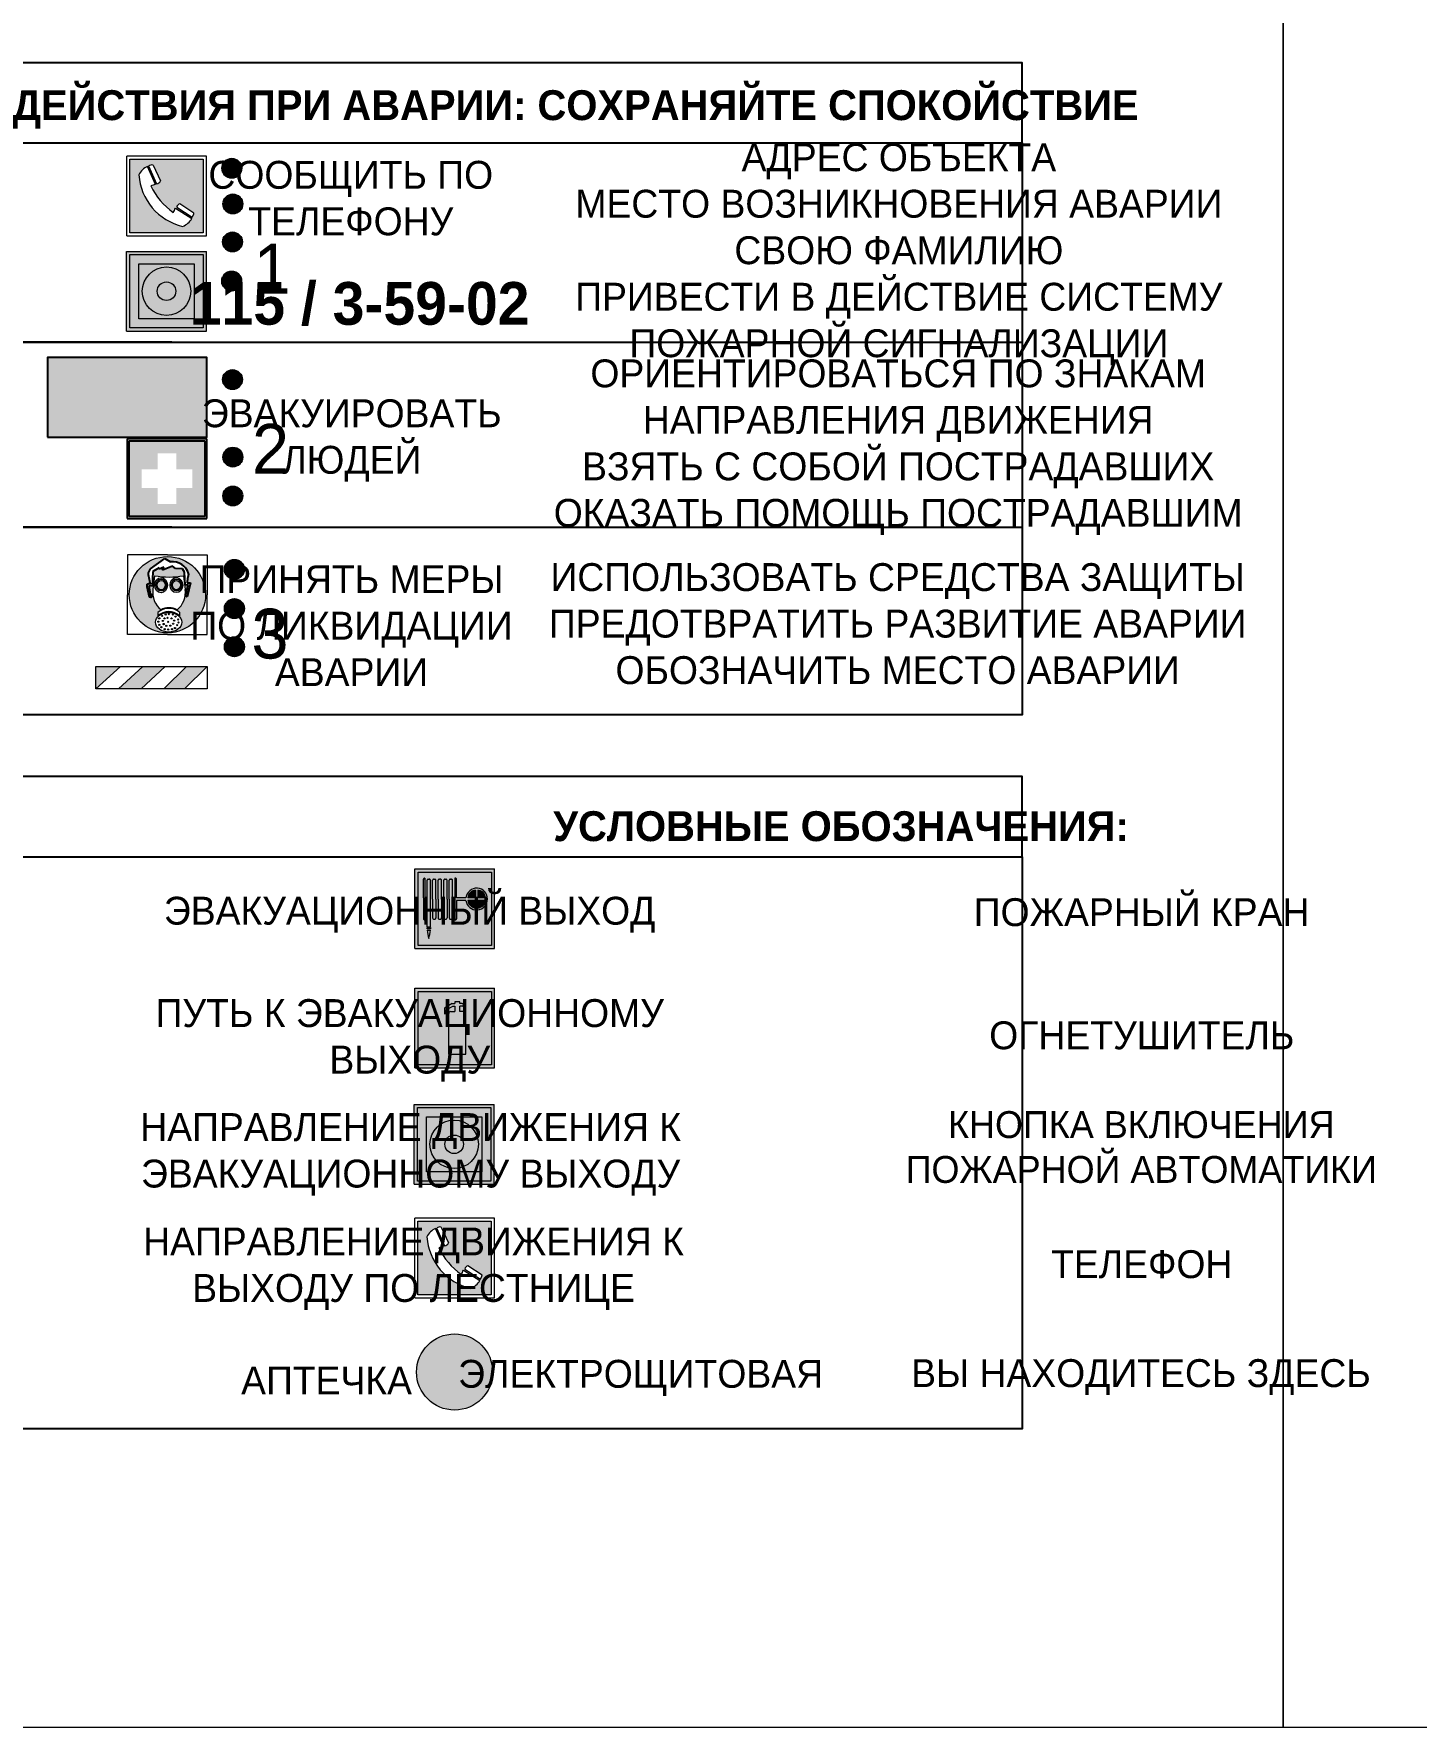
# Model space of a CAD drawing. Header units: millimetres. Extents: x 13114 to 67229, y 22859 to 38520.
# Drawn here: x 20821.3 to 20960, y 34763.2 to 34933.2 of the extents above; entities that cross this region are included whole.
import ezdxf

# ---------------------------------------------------------------- set-up
doc = ezdxf.new("R2010")
doc.units = ezdxf.units.MM
doc.styles.add('обычный', font='arial.ttf')

# ---------------------------------------------------------------- blocks, each defined once
blk = doc.blocks.new('A$C38D26F80')
h = blk.add_hatch(color=5)
h.dxf.hatch_style = 1
h.paths.add_polyline_path([(-8.77, -4.48, 1), (-0.19, -4.48, 1)])
h.paths.add_polyline_path([(-6.75, -3.58), (-6.75, -3.31), (-6.62, -3.22), (-6.5, -3.22), (-6.42, -3.3), (-6.39, -3.28), (-6.59, -2.23), (-6.59, -2.01), (-6.38, -1.58), (-4.76, -0.4), (-4.13, -0.79, -0.362848), (-2.1, -2.1, -0.201049), (-2.17, -2.48, 0.085434), (-2.26, -3.13), (-1.9, -3.16), (-2.25, -4.7), (-2.4, -4.59), (-2.43, -4.34), (-2.36, -4.34), (-2.14, -3.34), (-2.47, -3.42), (-2.58, -1.95), (-2.77, -1.58), (-3.58, -1.52), (-3.92, -1.26), (-5.05, -1.73), (-4.87, -1.39), (-5.41, -1.6), (-5.41, -1.46), (-6.13, -1.87), (-6.18, -3.5), (-6.56, -3.47), (-6.37, -4.59), (-6.16, -4.43), (-6.16, -4.66), (-6.36, -4.79), (-6.37, -4.8), (-6.51, -4.76)], flags=16)
h.paths.add_polyline_path([(-6.51, -4.76), (-6.36, -4.79), (-6.37, -4.8)], flags=0)
h.paths.add_polyline_path([(-5.92, -2.34, 0.089508), (-2.67, -2.35), (-2.48, -3.88, -0.268602), (-3.4, -6.18, 0.262449), (-5.2, -6.18, -0.268602), (-6.11, -3.88)], flags=16)
edge = h.paths.add_edge_path(flags=16)
edge.add_ellipse((-5.19, -3.41), major_axis=(0, 0.842), ratio=0.848992, start_angle=0, end_angle=360)
edge = h.paths.add_edge_path(flags=0)
edge.add_ellipse((-5.19, -3.39), major_axis=(0, 0.665), ratio=0.853798, start_angle=0, end_angle=360)
edge = h.paths.add_edge_path(flags=0)
edge.add_ellipse((-5.19, -3.4), major_axis=(0, 0.528), ratio=0.864094, start_angle=0, end_angle=360)
edge = h.paths.add_edge_path(flags=16)
edge.add_ellipse((-3.47, -3.4), major_axis=(0, 0.842), ratio=0.848992, start_angle=0, end_angle=360)
h.paths.add_polyline_path([(-3.13, -6.45), (-3.13, -6.84, 0.383174), (-5.57, -6.85), (-5.57, -6.49, -0.369952)], flags=16)
edge = h.paths.add_edge_path(flags=0)
edge.add_ellipse((-3.47, -3.39), major_axis=(0, 0.665), ratio=0.853798, start_angle=0, end_angle=360)
edge = h.paths.add_edge_path(flags=0)
edge.add_ellipse((-3.47, -3.4), major_axis=(0, 0.528), ratio=0.864094, start_angle=0, end_angle=360)
edge = h.paths.add_edge_path(flags=16)
edge.add_ellipse((-4.34, -7.57), major_axis=(-1.48, 0), ratio=0.744955, start_angle=0, end_angle=360)
h.paths.add_polyline_path([(-5.01, -6.85, -1), (-5.15, -6.85, -1)], flags=0)
h.paths.add_polyline_path([(-5.33, -7.14, -1), (-5.47, -7.14, -1)], flags=0)
h.paths.add_polyline_path([(-4.61, -6.71, -1), (-4.74, -6.71, -1)], flags=16)
h.paths.add_polyline_path([(-5.43, -7.51, -1), (-5.57, -7.51, -1)], flags=0)
h.paths.add_polyline_path([(-4.26, -6.67, -1), (-4.4, -6.67, -1)], flags=16)
h.paths.add_polyline_path([(-4.74, -7.14, -1), (-4.88, -7.14, -1)], flags=0)
h.paths.add_polyline_path([(-4.93, -7.43, -1), (-5.07, -7.43, -1)], flags=0)
h.paths.add_polyline_path([(-4.41, -7.07, -1), (-4.54, -7.07, -1)], flags=0)
h.paths.add_polyline_path([(-5.33, -7.87, -1), (-5.46, -7.87, -1)], flags=0)
h.paths.add_polyline_path([(-3.8, -6.71, -1), (-3.94, -6.71, -1)], flags=16)
h.paths.add_polyline_path([(-4.85, -7.78, -1), (-4.98, -7.78, -1)], flags=0)
h.paths.add_polyline_path([(-3.96, -7.14, -1), (-4.1, -7.14, -1)], flags=0)
h.paths.add_polyline_path([(-4.33, -7.53, -1), (-4.47, -7.53, -1)], flags=0)
h.paths.add_polyline_path([(-5.09, -8.12, -1), (-5.23, -8.12, -1)], flags=0)
h.paths.add_polyline_path([(-3.5, -6.94, -1), (-3.64, -6.94, -1)], flags=0)
h.paths.add_polyline_path([(-4.54, -7.97, -1), (-4.68, -7.97, -1)], flags=0)
h.paths.add_polyline_path([(-3.66, -7.39, -1), (-3.8, -7.39, -1)], flags=0)
h.paths.add_polyline_path([(-4.73, -8.35, -1), (-4.86, -8.35, -1)], flags=0)
h.paths.add_polyline_path([(-4.09, -7.96, -1), (-4.23, -7.96, -1)], flags=0)
h.paths.add_polyline_path([(-3.77, -7.74, -1), (-3.91, -7.74, -1)], flags=0)
h.paths.add_polyline_path([(-3.22, -7.27, -1), (-3.35, -7.27, -1)], flags=0)
h.paths.add_polyline_path([(-4.34, -8.4, -1), (-4.47, -8.4, -1)], flags=0)
h.paths.add_polyline_path([(-3.16, -7.61, -1), (-3.3, -7.61, -1)], flags=0)
h.paths.add_polyline_path([(-3.9, -8.35, -1), (-4.04, -8.35, -1)], flags=0)
h.paths.add_polyline_path([(-3.32, -7.91, -1), (-3.46, -7.91, -1)], flags=0)
h.paths.add_polyline_path([(-3.55, -8.23, -1), (-3.69, -8.23, -1)], flags=0)
at = {"color": 5, "lineweight": 5}
for p, q in [((-4.48, 0), (-8.96, 0)), ((-8.96, 0), (-8.96, -4.48)), ((-4.48, 0), (0, 0)), ((0, 0), (0, -4.48)), ((-6.59, -2.01), (-6.38, -1.58)), ((-6.38, -1.58), (-4.76, -0.4)), ((-6.13, -1.87), (-6.18, -3.5)), ((-5.41, -1.46), (-6.13, -1.87)), ((-4.87, -1.39), (-5.41, -1.6)), ((-5.41, -1.6), (-5.41, -1.46)), ((-3.92, -1.26), (-5.05, -1.73)), ((-5.05, -1.73), (-4.87, -1.39)), ((-4.76, -0.4), (-4.13, -0.79)), ((-3.58, -1.52), (-3.92, -1.26)), ((-2.77, -1.58), (-3.58, -1.52)), ((-2.58, -1.95), (-2.77, -1.58)), ((-6.75, -3.31), (-6.62, -3.22)), ((-6.75, -3.58), (-6.75, -3.31)), ((-6.51, -4.76), (-6.75, -3.58)), ((-6.62, -3.22), (-6.5, -3.22)), ((-6.59, -2.23), (-6.59, -2.01)), ((-6.39, -3.28), (-6.59, -2.23)), ((-6.18, -3.5), (-6.56, -3.47)), ((-6.56, -3.47), (-6.37, -4.59)), ((-6.5, -3.22), (-6.42, -3.3)), ((-6.42, -3.3), (-6.39, -3.28)), ((-5.92, -2.34), (-6.11, -3.88)), ((-2.67, -2.34), (-2.48, -3.88)), ((-2.47, -3.42), (-2.58, -1.95)), ((-2.14, -3.34), (-2.47, -3.42)), ((-2.36, -4.34), (-2.14, -3.34)), ((-1.9, -3.16), (-2.26, -3.13)), ((-2.25, -4.7), (-1.9, -3.16)), ((-8.96, -8.96), (-8.96, -4.48)), ((-6.37, -4.8), (-6.51, -4.76)), ((-6.37, -4.59), (-6.16, -4.43)), ((-6.16, -4.66), (-6.37, -4.8)), ((-6.16, -4.43), (-6.16, -4.66)), ((-2.43, -4.34), (-2.4, -4.59)), ((-2.43, -4.34), (-2.36, -4.34)), ((-2.4, -4.59), (-2.25, -4.7)), ((0, -8.96), (0, -4.48)), ((-5.57, -6.49), (-5.57, -6.85)), ((-3.13, -6.45), (-3.13, -6.84)), ((-4.48, -8.96), (-8.96, -8.96)), ((-4.48, -8.96), (0, -8.96))]:
    blk.add_line(p, q, dxfattribs=at)
at = {"color": 5}
for p, q in [((-6.59, -2.01), (-6.38, -1.58)), ((-6.38, -1.58), (-4.76, -0.4)), ((-6.13, -1.87), (-6.18, -3.5)), ((-5.41, -1.46), (-6.13, -1.87)), ((-4.87, -1.39), (-5.41, -1.6)), ((-5.41, -1.6), (-5.41, -1.46)), ((-3.92, -1.26), (-5.05, -1.73)), ((-5.05, -1.73), (-4.87, -1.39)), ((-4.76, -0.4), (-4.13, -0.79)), ((-3.58, -1.52), (-3.92, -1.26)), ((-2.77, -1.58), (-3.58, -1.52)), ((-2.58, -1.95), (-2.77, -1.58)), ((-6.75, -3.31), (-6.62, -3.22)), ((-6.75, -3.58), (-6.75, -3.31)), ((-6.51, -4.76), (-6.75, -3.58)), ((-6.62, -3.22), (-6.5, -3.22)), ((-6.59, -2.23), (-6.59, -2.01)), ((-6.39, -3.28), (-6.59, -2.23)), ((-6.18, -3.5), (-6.56, -3.47)), ((-6.56, -3.47), (-6.37, -4.59)), ((-6.5, -3.22), (-6.42, -3.3)), ((-6.42, -3.3), (-6.39, -3.28)), ((-2.47, -3.42), (-2.58, -1.95)), ((-2.14, -3.34), (-2.47, -3.42)), ((-2.36, -4.34), (-2.14, -3.34)), ((-2.26, -3.13), (-1.9, -3.16)), ((-1.9, -3.16), (-2.25, -4.7)), ((-6.37, -4.8), (-6.51, -4.76)), ((-6.36, -4.79), (-6.51, -4.76)), ((-6.37, -4.59), (-6.16, -4.43)), ((-6.16, -4.66), (-6.37, -4.8)), ((-6.16, -4.66), (-6.36, -4.79)), ((-6.16, -4.43), (-6.16, -4.66)), ((-2.4, -4.59), (-2.43, -4.34)), ((-2.43, -4.34), (-2.36, -4.34)), ((-2.25, -4.7), (-2.4, -4.59))]:
    blk.add_line(p, q, dxfattribs=at)
at = {"color": 5, "lineweight": 5}
for centre, radius in [((-4.48, -4.48), 4.29), ((-5.5, -7.51), 0.0678), ((-5.4, -7.14), 0.0678), ((-5.08, -6.85), 0.0678), ((-5, -7.43), 0.0678), ((-4.81, -7.14), 0.0678), ((-4.67, -6.71), 0.0678), ((-4.47, -7.07), 0.0678), ((-4.4, -7.53), 0.0678), ((-4.33, -6.67), 0.0678), ((-4.03, -7.14), 0.0678), ((-3.87, -6.71), 0.0678), ((-3.73, -7.39), 0.0678), ((-3.57, -6.94), 0.0678), ((-3.28, -7.27), 0.0678), ((-3.23, -7.61), 0.0678), ((-5.4, -7.87), 0.0678), ((-5.16, -8.12), 0.0678), ((-4.91, -7.78), 0.0678), ((-4.79, -8.35), 0.0678), ((-4.61, -7.97), 0.0678), ((-4.4, -8.4), 0.0678), ((-4.16, -7.96), 0.0678), ((-3.97, -8.35), 0.0678), ((-3.84, -7.74), 0.0678), ((-3.62, -8.23), 0.0678), ((-3.39, -7.91), 0.0678)]:
    blk.add_circle(centre, radius, dxfattribs=at)
at = {"color": 5}
for centre, radius, start, end in [((-3.89, -2.66), 1.88, 17.387, 97.1599), ((-0.35, -3.07), 1.91, 162.2553, 181.7878), ((-2.6, -2.2), 0.511, 326.3906, 11.8614)]:
    blk.add_arc(centre, radius, start, end, dxfattribs=at)
at = {"color": 5, "lineweight": 5}
for centre, radius, start, end in [((-4.28, 6.66), 9.15, 259.6987, 280.1569), ((-0.47, -3.05), 1.79, 161.5846, 182.4584), ((-2.6, -2.2), 0.513, 326.4781, 11.7739), ((-3.66, -4.24), 2.47, 171.573, 231.7124), ((-4.93, -4.24), 2.47, 308.2876, 8.427), ((-4.33, -7.88), 1.87, 50.358, 131.5662), ((-4.34, -8.2), 1.82, 48.4943, 132.3565), ((-4.3, -7.78), 1.83, 60.5889, 119.4111)]:
    blk.add_arc(centre, radius, start, end, dxfattribs=at)
for centre, major_axis, ratio in [((-5.19, -3.41), (0, 0.842), 0.848992), ((-5.19, -3.39), (0, 0.665), 0.853798), ((-5.19, -3.4), (0, 0.528), 0.864094), ((-3.47, -3.4), (0, 0.842), 0.848992), ((-3.47, -3.39), (0, 0.665), 0.853798), ((-3.47, -3.4), (0, 0.528), 0.864094), ((-4.34, -7.57), (-1.48, 0), 0.744955)]:
    blk.add_ellipse(centre, major_axis=major_axis, ratio=ratio, dxfattribs=at)
blk = doc.blocks.new('A$C47DD6509')
at = {"lineweight": 5}
for points in [[(-8.69, 0), (-11.19, 0), (-11.19, -2.22)], [(-4.22, 0), (-6.45, 0), (-8.91, -2.22), (-6.61, -2.22)], [(0, 0), (-2.09, 0), (-4.36, -2.22), (-2.29, -2.22)]]:
    blk.add_hatch(color=242, dxfattribs=at).paths.add_polyline_path(points)
at = {"color": 242, "lineweight": 5}
for p, q in [((-11.19, -2.22), (-8.69, 0)), ((-11.19, -2.22), (-11.19, 0)), ((-11.19, 0), (-8.69, 0)), ((-11.19, 0), (0, 0)), ((-8.91, -2.22), (-6.45, 0)), ((-6.61, -2.22), (-4.22, 0)), ((-4.36, -2.22), (-2.09, 0)), ((-2.29, -2.22), (0, 0)), ((0, 0), (0, -2.22)), ((0, -2.22), (-11.19, -2.22))]:
    blk.add_line(p, q, dxfattribs=at)
blk = doc.blocks.new('A$C32E8229D')
at = {"true_color": 0xffffff}
blk.add_hatch(color=7, dxfattribs=at).paths.add_polyline_path([(0, 0), (0, -8), (16, -8), (16, 0)])
h = blk.add_hatch(color=126)
h.paths.add_polyline_path([(0.2, -0.2), (15.8, -0.2), (15.8, -7.8), (0.2, -7.8)])
h.paths.add_polyline_path([(13.49, -2.05), (12.08, -2.05), (11.37, -2.63, 0.162397), (11.29, -2.84), (11.29, -3.63), (10.35, -3.63), (10.35, -4.05), (11.68, -4.05), (11.68, -3.48), (12.26, -4.28), (11.29, -5.1), (11.29, -6.78), (11.85, -6.78), (11.85, -5.44), (12.8, -4.64), (12.8, -5.94), (14.46, -5.94), (14.46, -5.39), (13.45, -5.39), (13.45, -3.97), (12.46, -2.59), (13.15, -2.59), (13.69, -3.34), (14.18, -3)], flags=16)
h.paths.add_polyline_path([(10.74, -1.82, 1), (11.8, -1.82, 1)], flags=16)
h.paths.add_polyline_path([(9.39, -3.59), (5.99, -3.59), (6.56, -3.03), (5.91, -3.03), (5.1, -3.83), (5.91, -4.64), (6.56, -4.64), (5.99, -4.09), (9.39, -4.09)], flags=16)
h.paths.add_polyline_path([(4.29, -1.08), (1.72, -1.08), (1.72, -6.6), (4.29, -6.6)], flags=16)
at = {"color": 126}
blk.add_lwpolyline([(16, -8), (0, -8), (0, 0), (16, 0)], close=True, dxfattribs=at)
blk = doc.blocks.new('A$C18900ED3')
h = blk.add_hatch(color=126)
h.paths.add_polyline_path([(-0.18, -0.18), (-7.02, -0.18), (-7.02, -7.02), (-0.18, -7.02)])
h.paths.add_polyline_path([(-5.89, -4.46), (-5.89, -2.77), (-4.46, -2.77), (-4.46, -1.31), (-2.77, -1.31), (-2.77, -2.77), (-1.33, -2.77), (-1.33, -4.46), (-2.77, -4.46), (-2.77, -5.89), (-4.46, -5.89), (-4.46, -4.46)], flags=16)
at = {"color": 126}
for p, q in [((-7.2, 0), (-7.2, -7.2)), ((0, 0), (-7.2, 0)), ((0, -7.2), (0, 0)), ((-7.02, -7.02), (-7.02, -0.18)), ((-7.02, -0.18), (-0.18, -0.18)), ((-0.18, -0.18), (-0.18, -7.02)), ((-7.2, -7.2), (0, -7.2)), ((-0.18, -7.02), (-7.02, -7.02))]:
    blk.add_line(p, q, dxfattribs=at)
blk = doc.blocks.new('A$C456E1F9C')
at = {"lineweight": 5}
h = blk.add_hatch(color=242, dxfattribs=at)
h.paths.add_polyline_path([(0.51, -1.47), (0.51, -13.26), (12.29, -13.26), (12.29, -1.47)])
h.paths.add_polyline_path([(5.42, -4.95, -0.254479), (4.78, -5.4), (3.52, -2.53, -0.209735), (4.23, -2.4)], flags=16)
h.paths.add_polyline_path([(8.53, -8.6), (10.87, -10.17), (10.54, -10.76), (8.03, -9.13, -0.192251)], flags=16)
h.paths.add_polyline_path([(4.61, -5.49, 0.005518), (3.87, -5.72, 0.128647), (7.49, -10.01, 0.00809), (7.83, -9.33), (10.47, -10.97, -0.16736), (8.99, -12.25, -0.327862), (1.95, -3.95, -0.166952), (3.36, -2.62)], flags=16)
at = {"color": 242, "lineweight": 5}
for p, q in [((0, -13.77), (0, -0.97)), ((12.8, -0.97), (0, -0.97)), ((4.61, -5.49), (3.36, -2.62)), ((3.52, -2.53), (4.78, -5.4)), ((4.23, -2.4), (5.42, -4.95)), ((12.8, -13.77), (12.8, -0.97)), ((7.83, -9.33), (10.47, -10.97)), ((8.03, -9.13), (10.54, -10.76)), ((10.81, -10.12), (8.53, -8.6)), ((10.54, -10.76), (10.8, -10.3)), ((10.8, -10.3), (10.81, -10.12)), ((0, -13.77), (12.8, -13.77))]:
    blk.add_line(p, q, dxfattribs=at)
blk.add_lwpolyline([(0.51, -1.47), (12.29, -1.47), (12.29, -13.26), (0.51, -13.26)], close=True, dxfattribs=at)
for centre, radius, start, end in [((4.59, -5.34), 2.99, 114.2845, 152.1974), ((4.02, -3.27), 0.891, 76.3284, 123.7092), ((11.12, -3.31), 9.19, 183.9915, 256.6009), ((4.68, -4.59), 0.824, 276.9621, 334.0723), ((14.98, -39.1), 35.17, 107.1487, 108.4135), ((13.86, -0.94), 11.08, 205.5536, 234.8762), ((-13.31, 0.8), 23.44, 332.5487, 334.4027), ((8.94, -9.5), 0.989, 114.4092, 157.9388), ((7.87, -9.46), 3, 291.9291, 329.9329)]:
    blk.add_arc(centre, radius, start, end, dxfattribs=at)
blk = doc.blocks.new('A$C54414219')
at = {"true_color": 0xffffff}
h = blk.add_hatch(color=7, dxfattribs=at)
h.paths.add_polyline_path([(2.39, -9.45), (2.39, -18.3), (11.23, -18.3), (11.23, -9.45)], flags=0)
h.paths.add_polyline_path([(10.71, -13.87, -1), (2.92, -13.87, -1)], flags=0)
h.paths.add_polyline_path([(8.3, -13.87, -1), (5.33, -13.87, -1)], flags=0)
h.paths.add_polyline_path([(0.41, -7.47), (0.41, -20.27), (13.21, -20.27), (13.21, -7.47)])
h.paths.add_polyline_path([(0.92, -19.77), (12.71, -19.77), (12.71, -7.98), (0.92, -7.98)], flags=16)
h.paths.add_polyline_path([(11.23, -9.45), (11.23, -18.3), (2.39, -18.3), (2.39, -9.45)], flags=0)
at = {"lineweight": 5}
h = blk.add_hatch(color=242, dxfattribs=at)
h.paths.add_polyline_path([(12.71, -7.98), (0.92, -7.98), (0.92, -19.77), (12.71, -19.77)])
h.paths.add_polyline_path([(11.23, -18.3), (2.39, -18.3), (2.39, -9.45), (11.23, -9.45)], flags=16)
h.paths.add_polyline_path([(10.71, -13.87, -1), (2.92, -13.87, -1)], flags=0)
h.paths.add_polyline_path([(8.3, -13.87, -1), (5.33, -13.87, -1)], flags=0)
at = {"true_color": 0xffffff}
h = blk.add_hatch(color=7, dxfattribs=at)
h.paths.add_polyline_path([(2.39, -9.45), (2.39, -18.3), (11.23, -18.3), (11.23, -9.45)])
h.paths.add_polyline_path([(10.71, -13.87, -1), (2.92, -13.87, -1)], flags=16)
h.paths.add_polyline_path([(8.3, -13.87, -1), (5.33, -13.87, -1)], flags=0)
at = {"lineweight": 5}
h = blk.add_hatch(color=242, dxfattribs=at)
h.paths.add_polyline_path([(2.92, -13.87, 1), (10.71, -13.87, 1)])
h.paths.add_polyline_path([(8.3, -13.87, -1), (5.33, -13.87, -1)], flags=16)
at = {"color": 242, "lineweight": 5}
for p, q in [((0.41, -20.27), (0.41, -7.47)), ((0.41, -7.47), (13.21, -7.47)), ((0.41, -7.47), (13.21, -7.47)), ((13.21, -20.27), (13.21, -7.47)), ((0.41, -20.27), (13.21, -20.27))]:
    blk.add_line(p, q, dxfattribs=at)
for points in [[(0.92, -7.98), (12.71, -7.98), (12.71, -19.77), (0.92, -19.77)], [(2.39, -9.45), (11.23, -9.45), (11.23, -18.3), (2.39, -18.3)]]:
    blk.add_lwpolyline(points, close=True, dxfattribs=at)
for radius in [3.89, 1.49]:
    blk.add_circle((6.81, -13.87), radius, dxfattribs=at)
blk = doc.blocks.new('A$C37112FD5')
at = {"true_color": 0xf5f5ff}
h = blk.add_hatch(color=7, dxfattribs=at)
h.dxf.hatch_style = 1
h.paths.add_polyline_path([(12.8, -7.4), (0, -7.4), (0, -20.2), (12.8, -20.2)])
h.paths.add_polyline_path([(12.29, -7.91), (12.29, -19.69), (0.51, -19.69), (0.51, -7.91)], flags=16)
h.paths.add_polyline_path([(4.98, -9.04, -0.42597), (5.17, -9.22), (5.17, -12.25), (5.17, -15.29, -0.432244), (4.98, -15.47), (4.83, -15.47, -0.42597), (4.64, -15.29), (4.64, -12.25), (4.64, -9.22, -0.432244), (4.83, -9.04)], flags=0)
h.paths.add_polyline_path([(4.28, -9.22), (4.28, -12.25), (4.28, -15.29, -0.432244), (4.09, -15.47), (3.94, -15.47, -0.42597), (3.75, -15.29), (3.75, -12.25), (3.75, -9.22, -0.432244), (3.94, -9.04), (4.09, -9.04, -0.42597)], flags=0)
h.paths.add_polyline_path([(5.72, -9.04), (5.87, -9.04, -0.42597), (6.06, -9.22), (6.06, -12.25), (6.06, -15.29, -0.432244), (5.87, -15.47), (5.72, -15.47, -0.42597), (5.53, -15.29), (5.53, -12.25), (5.53, -9.22, -0.432244)], flags=0)
h.paths.add_polyline_path([(6.42, -8.9), (6.5, -8.9, -0.42597), (6.69, -9.08), (6.69, -12.03), (8.21, -12.03, -15.824349), (8.21, -12.47), (6.69, -12.47), (6.69, -15.42, -0.432244), (6.5, -15.6), (6.42, -15.6)], flags=0)
h.paths.add_polyline_path([(3.39, -9.22), (3.39, -12.25), (3.39, -15.29, -0.432244), (3.2, -15.47), (3.05, -15.47, -0.42597), (2.85, -15.29), (2.85, -12.25), (2.85, -9.22, -0.432244), (3.05, -9.04), (3.2, -9.04, -0.42597)], flags=0)
h.paths.add_polyline_path([(2.5, -9.22), (2.5, -16.71), (1.96, -16.71), (1.96, -9.22, -0.432244), (2.15, -9.04), (2.31, -9.04, -0.42597)], flags=0)
h.paths.add_polyline_path([(1.61, -8.9), (1.61, -15.6), (1.57, -15.6, -0.42597), (1.37, -15.42), (1.37, -12.03), (1.37, -9.09, -0.432244), (1.57, -8.9)], flags=0)
h.paths.add_polyline_path([(9.76, -10.81), (9.76, -12.03), (8.49, -12.03, -0.336371)], flags=0)
h.paths.add_polyline_path([(8.49, -12.47), (9.76, -12.47), (9.76, -13.7, -0.336371)], flags=0)
h.paths.add_polyline_path([(10.11, -10.81, -0.336371), (11.38, -12.03), (10.11, -12.03)], flags=0)
h.paths.add_polyline_path([(10.11, -12.47), (11.38, -12.47, -0.336371), (10.11, -13.7)], flags=0)
h.paths.add_polyline_path([(2.5, -16.84), (2.5, -17.05), (1.97, -17.05), (1.97, -16.84)], flags=0)
h.paths.add_polyline_path([(2.5, -17.24, -0.033778), (2.24, -18.6, -0.033778), (1.97, -17.24)], flags=0)
h = blk.add_hatch(color=242)
h.dxf.hatch_style = 1
h.paths.add_polyline_path([(12.29, -7.91), (0.51, -7.91), (0.51, -19.69), (12.29, -19.69)])
h.paths.add_polyline_path([(6.42, -15.6), (6.42, -8.9), (6.5, -8.9, -0.42597), (6.69, -9.08), (6.69, -12.03), (8.21, -12.03, -15.824349), (8.21, -12.47), (6.69, -12.47), (6.69, -15.42, -0.432244), (6.5, -15.6)], flags=16)
h.paths.add_polyline_path([(5.87, -15.47), (5.72, -15.47, -0.42597), (5.53, -15.29), (5.53, -12.25), (5.53, -9.22, -0.432244), (5.72, -9.04), (5.87, -9.04, -0.42597), (6.06, -9.22), (6.06, -12.25), (6.06, -15.29, -0.432244)], flags=16)
h.paths.add_polyline_path([(4.98, -15.47), (4.83, -15.47, -0.42597), (4.64, -15.29), (4.64, -12.25), (4.64, -9.22, -0.432244), (4.83, -9.04), (4.98, -9.04, -0.42597), (5.17, -9.22), (5.17, -12.25), (5.17, -15.29, -0.432244)], flags=16)
h.paths.add_polyline_path([(4.09, -15.47), (3.94, -15.47, -0.42597), (3.75, -15.29), (3.75, -12.25), (3.75, -9.22, -0.432244), (3.94, -9.04), (4.09, -9.04, -0.42597), (4.28, -9.22), (4.28, -12.25), (4.28, -15.29, -0.432244)], flags=16)
h.paths.add_polyline_path([(3.2, -15.47), (3.05, -15.47, -0.42597), (2.85, -15.29), (2.85, -12.25), (2.85, -9.22, -0.432244), (3.05, -9.04), (3.2, -9.04, -0.42597), (3.39, -9.22), (3.39, -12.25), (3.39, -15.29, -0.432244)], flags=16)
h.paths.add_polyline_path([(2.5, -17.05), (1.97, -17.05), (1.97, -16.84), (2.5, -16.84)], flags=16)
h.paths.add_polyline_path([(2.5, -17.24, -0.033778), (2.24, -18.6, -0.033778), (1.97, -17.24)], flags=16)
h.paths.add_polyline_path([(2.5, -16.71), (1.96, -16.71), (1.96, -9.22, -0.432244), (2.15, -9.04), (2.31, -9.04, -0.42597), (2.5, -9.22)], flags=16)
h.paths.add_polyline_path([(1.61, -15.6), (1.57, -15.6, -0.42597), (1.37, -15.42), (1.37, -12.03), (1.37, -9.09, -0.432244), (1.57, -8.9), (1.61, -8.9)], flags=16)
h.paths.add_polyline_path([(8.49, -12.47), (9.76, -12.47), (9.76, -13.7, -0.336371)], flags=0)
h.paths.add_polyline_path([(10.11, -13.7), (10.11, -12.47), (11.38, -12.47, -0.336371)], flags=0)
h.paths.add_polyline_path([(8.49, -12.03, -0.336371), (9.76, -10.81), (9.76, -12.03)], flags=0)
h.paths.add_polyline_path([(10.11, -12.03), (10.11, -10.81, -0.336371), (11.38, -12.03)], flags=0)
h = blk.add_hatch(color=7, dxfattribs=at)
h.dxf.hatch_style = 1
h.paths.add_polyline_path([(1.61, -8.9), (1.57, -8.9, 0.432244), (1.37, -9.09), (1.37, -12.03), (1.37, -15.42, 0.42597), (1.57, -15.6), (1.61, -15.6)])
h.paths.add_polyline_path([(2.5, -9.22, 0.42597), (2.31, -9.04), (2.15, -9.04, 0.432244), (1.96, -9.22), (1.96, -16.71), (2.5, -16.71)])
h.paths.add_polyline_path([(2.5, -16.84), (1.97, -16.84), (1.97, -17.05), (2.5, -17.05)])
h.paths.add_polyline_path([(2.5, -17.24), (1.97, -17.24, 0.033778), (2.24, -18.6, 0.033778)])
h.paths.add_polyline_path([(3.39, -12.25), (3.39, -9.22, 0.42597), (3.2, -9.04), (3.05, -9.04, 0.432244), (2.85, -9.22), (2.85, -12.25), (2.85, -15.29, 0.42597), (3.05, -15.47), (3.2, -15.47, 0.432244), (3.39, -15.29)])
h.paths.add_polyline_path([(4.28, -12.25), (4.28, -9.22, 0.42597), (4.09, -9.04), (3.94, -9.04, 0.432244), (3.75, -9.22), (3.75, -12.25), (3.75, -15.29, 0.42597), (3.94, -15.47), (4.09, -15.47, 0.432244), (4.28, -15.29)])
h.paths.add_polyline_path([(5.17, -12.25), (5.17, -9.22, 0.42597), (4.98, -9.04), (4.83, -9.04, 0.432244), (4.64, -9.22), (4.64, -12.25), (4.64, -15.29, 0.42597), (4.83, -15.47), (4.98, -15.47, 0.432244), (5.17, -15.29)])
h.paths.add_polyline_path([(6.06, -12.25), (6.06, -9.22, 0.42597), (5.87, -9.04), (5.72, -9.04, 0.432244), (5.53, -9.22), (5.53, -12.25), (5.53, -15.29, 0.42597), (5.72, -15.47), (5.87, -15.47, 0.432244), (6.06, -15.29)])
h.paths.add_polyline_path([(6.69, -12.47), (8.21, -12.47, 15.824349), (8.21, -12.03), (6.69, -12.03), (6.69, -9.08, 0.42597), (6.5, -8.9), (6.42, -8.9), (6.42, -15.6), (6.5, -15.6, 0.432244), (6.69, -15.42)])
h.paths.add_polyline_path([(8.49, -12.47), (9.76, -12.47), (9.76, -13.7, -0.336371)], flags=16)
h.paths.add_polyline_path([(8.49, -12.03, -0.336371), (9.76, -10.81), (9.76, -12.03)], flags=16)
h.paths.add_polyline_path([(10.11, -12.47), (11.38, -12.47, -0.336371), (10.11, -13.7)], flags=16)
h.paths.add_polyline_path([(10.11, -12.03), (10.11, -10.81, -0.336371), (11.38, -12.03)], flags=16)
h = blk.add_hatch(color=242)
h.dxf.hatch_style = 1
h.paths.add_polyline_path([(9.76, -10.81, 0.336371), (8.49, -12.03), (9.76, -12.03)])
h.paths.add_polyline_path([(10.11, -10.81), (10.11, -12.03), (11.38, -12.03, 0.336371)])
h.paths.add_polyline_path([(11.38, -12.47), (10.11, -12.47), (10.11, -13.7, 0.336371)])
h.paths.add_polyline_path([(9.76, -12.47), (8.49, -12.47, 0.336371), (9.76, -13.7)])
at = {"color": 242, "lineweight": 5}
for p, q in [((0, -20.2), (0, -7.4)), ((0, -7.4), (12.8, -7.4)), ((12.8, -20.2), (12.8, -7.4)), ((1.37, -12.03), (1.37, -9.08)), ((1.57, -8.9), (1.61, -8.9)), ((1.61, -8.9), (1.61, -15.6)), ((1.96, -16.71), (1.96, -9.22)), ((2.15, -9.04), (2.31, -9.04)), ((2.5, -16.71), (2.5, -9.22)), ((2.85, -12.25), (2.85, -9.22)), ((3.05, -9.04), (3.2, -9.04)), ((3.39, -12.25), (3.39, -9.22)), ((3.75, -12.25), (3.75, -9.22)), ((3.94, -9.04), (4.09, -9.04)), ((4.28, -12.25), (4.28, -9.22)), ((4.64, -12.25), (4.64, -9.22)), ((4.83, -9.04), (4.98, -9.04)), ((5.17, -12.25), (5.17, -9.22)), ((5.53, -12.25), (5.53, -9.22)), ((5.72, -9.04), (5.87, -9.04)), ((6.06, -12.25), (6.06, -9.22)), ((6.42, -8.9), (6.42, -15.6)), ((6.5, -8.9), (6.42, -8.9)), ((6.69, -12.03), (6.69, -9.08)), ((9.76, -10.81), (9.76, -12.03)), ((10.11, -10.81), (10.11, -12.03)), ((1.37, -12.03), (1.37, -15.42)), ((2.85, -12.25), (2.85, -15.29)), ((3.39, -12.25), (3.39, -15.29)), ((3.75, -12.25), (3.75, -15.29)), ((4.28, -12.25), (4.28, -15.29)), ((4.64, -12.25), (4.64, -15.29)), ((5.17, -12.25), (5.17, -15.29)), ((5.53, -12.25), (5.53, -15.29)), ((6.06, -12.25), (6.06, -15.29)), ((8.21, -12.03), (6.69, -12.03)), ((8.21, -12.47), (6.69, -12.47)), ((6.69, -12.47), (6.69, -15.42)), ((9.76, -12.03), (8.49, -12.03)), ((9.76, -12.47), (8.49, -12.47)), ((9.76, -12.47), (9.76, -13.7)), ((11.38, -12.03), (10.11, -12.03)), ((11.38, -12.47), (10.11, -12.47)), ((10.11, -12.47), (10.11, -13.7)), ((1.57, -15.6), (1.61, -15.6)), ((3.05, -15.47), (3.2, -15.47)), ((3.94, -15.47), (4.09, -15.47)), ((4.83, -15.47), (4.98, -15.47)), ((5.72, -15.47), (5.87, -15.47)), ((6.42, -15.6), (6.5, -15.6)), ((1.96, -16.71), (2.5, -16.71)), ((1.97, -16.84), (2.5, -16.84)), ((1.97, -17.05), (1.97, -16.84)), ((2.5, -17.05), (1.97, -17.05)), ((1.97, -17.24), (2.5, -17.24)), ((2.5, -16.84), (2.5, -17.05)), ((0, -20.2), (12.8, -20.2))]:
    blk.add_line(p, q, dxfattribs=at)
blk.add_lwpolyline([(0.51, -7.91), (12.29, -7.91), (12.29, -19.69), (0.51, -19.69)], close=True, dxfattribs=at)
for centre, radius, start, end in [((1.56, -9.09), 0.182, 87.1027, 180.6071), ((2.15, -9.22), 0.182, 87.1027, 180.6071), ((2.32, -9.22), 0.182, 359.3929, 92.8973), ((3.04, -9.22), 0.182, 87.1027, 180.6071), ((3.21, -9.22), 0.182, 359.3929, 92.8973), ((3.93, -9.22), 0.182, 87.1027, 180.6071), ((4.1, -9.22), 0.182, 359.3929, 92.8973), ((4.82, -9.22), 0.182, 87.1027, 180.6071), ((4.99, -9.22), 0.182, 359.3929, 92.8973), ((5.71, -9.22), 0.182, 87.1027, 180.6071), ((5.88, -9.22), 0.182, 359.3929, 92.8973), ((6.51, -9.09), 0.182, 359.3929, 92.8973), ((9.93, -12.25), 1.74, 187.2319, 172.7681), ((9.93, -12.25), 1.46, 96.9927, 171.3585), ((9.93, -12.25), 1.46, 8.6415, 83.0073), ((9.93, -12.25), 1.46, 188.6415, 263.0073), ((9.93, -12.25), 1.46, 276.9927, 351.3585), ((1.56, -15.42), 0.182, 179.3929, 272.8973), ((3.04, -15.29), 0.182, 179.3929, 272.8973), ((3.21, -15.29), 0.182, 267.1027, 0.6071), ((3.93, -15.29), 0.182, 179.3929, 272.8973), ((4.1, -15.29), 0.182, 267.1027, 0.6071), ((4.82, -15.29), 0.182, 179.3929, 272.8973), ((4.99, -15.29), 0.182, 267.1027, 0.6071), ((5.71, -15.29), 0.182, 179.3929, 272.8973), ((5.88, -15.29), 0.182, 267.1027, 0.6071), ((6.51, -15.42), 0.182, 267.1027, 0.6071), ((12.17, -15.98), 10.27, 187.041, 194.7793), ((-7.7, -15.98), 10.27, 345.2207, 352.959)]:
    blk.add_arc(centre, radius, start, end, dxfattribs=at)
blk = doc.blocks.new('A$C7B8C2D5B')
at = {"lineweight": 0}
h = blk.add_hatch(color=5, dxfattribs=at)
h.dxf.hatch_style = 1
h.paths.add_polyline_path([(1.397, -3.024, 1), (-2.112, -3.024, 1)])
at = {"color": 5, "lineweight": 0}
blk.add_circle((-0.358, -3.024), 1.755, dxfattribs=at)
blk = doc.blocks.new('A$C3AD82952')
at = {"true_color": 0xf5f5ff}
h = blk.add_hatch(color=7, dxfattribs=at)
h.dxf.hatch_style = 1
h.paths.add_polyline_path([(8.21, 8.73, 0.414214), (7.89, 9.05), (7.22, 9.05), (7.22, 9.92), (7.59, 9.92, 1), (7.57, 10.36), (7.22, 10.36), (7.22, 10.6), (6.43, 10.6), (6.43, 10.36), (6.01, 10.36), (4.74, 9.59), (4.74, 8.69), (4.98, 8.73), (4.98, 9.26), (6.12, 9.91), (6.43, 9.91), (6.43, 9.05), (5.76, 9.05, 0.414214), (5.44, 8.73), (5.44, 2.2), (8.21, 2.2)], flags=0)
h.paths.add_polyline_path([(12.8, 12.8), (0, 12.8), (0, 0), (12.8, 0)])
h.paths.add_polyline_path([(0.51, 12.29), (12.29, 12.29), (12.29, 0.51), (0.51, 0.51)], flags=16)
h.paths.add_polyline_path([(4.74, 9.59), (6.01, 10.36), (6.43, 10.36), (6.43, 10.6), (7.22, 10.6), (7.22, 10.36), (7.59, 10.36, -0.94586), (7.59, 9.92), (7.22, 9.92), (7.22, 9.05), (7.89, 9.05, -0.414214), (8.21, 8.73), (8.21, 2.2), (5.44, 2.2), (5.44, 8.73, -0.414214), (5.76, 9.05), (6.43, 9.05), (6.43, 9.91), (6.12, 9.91), (4.98, 9.26), (4.98, 8.73), (4.74, 8.69)], flags=0)
h = blk.add_hatch(color=242)
h.dxf.hatch_style = 1
h.paths.add_polyline_path([(12.29, 12.29), (0.51, 12.29), (0.51, 0.51), (12.29, 0.51)])
h.paths.add_polyline_path([(4.74, 8.69), (4.74, 9.59), (6.01, 10.36), (6.43, 10.36), (6.43, 10.6), (7.22, 10.6), (7.22, 10.36), (7.59, 10.36, -0.94586), (7.59, 9.92), (7.22, 9.92), (7.22, 9.05), (7.89, 9.05, -0.414214), (8.21, 8.73), (8.21, 2.2), (5.44, 2.2), (5.44, 8.73, -0.414214), (5.76, 9.05), (6.43, 9.05), (6.43, 9.91), (6.12, 9.91), (4.98, 9.26), (4.98, 8.73)], flags=16)
h = blk.add_hatch(color=7, dxfattribs=at)
h.dxf.hatch_style = 1
h.paths.add_polyline_path([(8.21, 8.73, 0.414214), (7.89, 9.05), (7.22, 9.05), (7.22, 9.92), (7.59, 9.92, 1), (7.57, 10.36), (7.22, 10.36), (7.22, 10.6), (6.43, 10.6), (6.43, 10.36), (6.01, 10.36), (4.74, 9.59), (4.74, 8.69), (4.98, 8.73), (4.98, 9.26), (6.12, 9.91), (6.43, 9.91), (6.43, 9.05), (5.76, 9.05, 0.414214), (5.44, 8.73), (5.44, 2.2), (8.21, 2.2)])
at = {"color": 242, "lineweight": 5}
for p, q in [((0, 0), (0, 12.8)), ((0, 12.8), (12.8, 12.8)), ((12.8, 0), (12.8, 12.8)), ((6.01, 10.36), (4.74, 9.59)), ((4.74, 9.59), (4.74, 8.69)), ((4.74, 8.69), (4.98, 8.73)), ((4.98, 9.26), (6.12, 9.91)), ((4.98, 8.73), (4.98, 9.26)), ((5.44, 2.2), (5.44, 8.73)), ((5.76, 9.05), (6.43, 9.05)), ((6.01, 10.36), (6.43, 10.36)), ((6.12, 9.91), (6.43, 9.91)), ((7.22, 10.6), (6.43, 10.6)), ((6.43, 10.6), (6.43, 10.36)), ((6.43, 9.91), (6.43, 9.05)), ((7.22, 10.36), (7.22, 10.6)), ((7.59, 10.36), (7.22, 10.36)), ((7.22, 9.05), (7.22, 9.92)), ((7.59, 9.92), (7.22, 9.92)), ((7.89, 9.05), (7.22, 9.05)), ((8.21, 2.2), (8.21, 8.73)), ((0, 0), (12.8, 0)), ((5.44, 2.2), (8.21, 2.2))]:
    blk.add_line(p, q, dxfattribs=at)
blk.add_lwpolyline([(0.51, 12.29), (12.29, 12.29), (12.29, 0.51), (0.51, 0.51)], close=True, dxfattribs=at)
for centre, radius, start, end in [((5.76, 8.73), 0.32, 90, 180), ((7.58, 10.14), 0.223, 273.1875, 86.8125), ((7.89, 8.73), 0.32, 0, 90)]:
    blk.add_arc(centre, radius, start, end, dxfattribs=at)

msp = doc.modelspace()

# ---------------------------------------------------------------- hatches: boundary and pattern name
at = {"lineweight": 0}
h = msp.add_hatch(color=256, dxfattribs=at)
h.dxf.hatch_style = 1
h.paths.add_polyline_path([(20840.22, 34919.69, 1), (20842.15, 34919.69, 1)])
h = msp.add_hatch(color=256, dxfattribs=at)
h.dxf.hatch_style = 1
h.paths.add_polyline_path([(20840.32, 34916.11, 1), (20842.25, 34916.11, 1)])
h = msp.add_hatch(color=256, dxfattribs=at)
h.dxf.hatch_style = 1
h.paths.add_polyline_path([(20840.28, 34912.3, 1), (20842.22, 34912.3, 1)])
h = msp.add_hatch(color=256, dxfattribs=at)
h.dxf.hatch_style = 1
h.paths.add_polyline_path([(20840.2, 34908.37, 1), (20842.13, 34908.37, 1)])
h = msp.add_hatch(color=256, dxfattribs=at)
h.dxf.hatch_style = 1
h.paths.add_polyline_path([(20840.29, 34898.48, 1), (20842.22, 34898.48, 1)])
h = msp.add_hatch(color=256, dxfattribs=at)
h.dxf.hatch_style = 1
h.paths.add_polyline_path([(20840.33, 34890.7, 1), (20842.26, 34890.7, 1)])
h = msp.add_hatch(color=256, dxfattribs=at)
h.dxf.hatch_style = 1
h.paths.add_polyline_path([(20840.32, 34886.8, 1), (20842.25, 34886.8, 1)])
h = msp.add_hatch(color=256, dxfattribs=at)
h.dxf.hatch_style = 1
h.paths.add_polyline_path([(20840.48, 34879.44, 1), (20842.41, 34879.44, 1)])
h = msp.add_hatch(color=256, dxfattribs=at)
h.dxf.hatch_style = 1
h.paths.add_polyline_path([(20840.47, 34875.5, 1), (20842.4, 34875.5, 1)])
h = msp.add_hatch(color=256, dxfattribs=at)
h.dxf.hatch_style = 1
h.paths.add_polyline_path([(20840.47, 34871.67, 1), (20842.41, 34871.67, 1)])

# ---------------------------------------------------------------- linework, layer by layer
at = {"color": 5, "lineweight": 0}
for points in [[(20346.69, 34763.23), (20946.69, 34763.23), (20946.69, 35158.23), (20346.69, 35158.23)], [(20946.69, 34763.23), (21546.69, 34763.23), (21546.69, 35158.23), (20946.69, 35158.23)]]:
    msp.add_lwpolyline(points, close=True, dxfattribs=at)
for points in [[(20776.74, 34922.23), (20920.5, 34922.23), (20920.5, 34930.28), (20776.74, 34930.28)], [(20776.74, 34922.23), (20920.5, 34922.23), (20920.5, 34864.83), (20776.74, 34864.83)], [(20776.74, 34850.58), (20920.5, 34850.58), (20920.5, 34858.63), (20776.74, 34858.63)], [(20776.74, 34850.58), (20920.5, 34850.58), (20920.5, 34793.18), (20776.74, 34793.18)]]:
    msp.add_lwpolyline(points, close=True)
for points in [[(20835.15, 34902.23), (20776.74, 34902.23), (20920.5, 34902.23)], [(20835.15, 34883.66), (20776.74, 34883.66), (20920.5, 34883.66)]]:
    msp.add_lwpolyline(points)
for centre in [(20841.18, 34919.69), (20841.29, 34916.11), (20841.25, 34912.3), (20841.17, 34908.37), (20841.25, 34898.48), (20841.29, 34890.7), (20841.28, 34886.8), (20841.44, 34879.44), (20841.44, 34875.5), (20841.44, 34871.67)]:
    msp.add_circle(centre, 0.966)

# ---------------------------------------------------------------- block references
for name, p, xscale, yscale, zscale in [('A$C456E1F9C', (20830.63, 34921.51), 0.625, 0.625, 0.625), ('A$C54414219', (20830.37, 34916.02), 0.625, 0.625, 0.625), ('A$C18900ED3', (20838.69, 34892.55), 1.111111111007631, 1.111111111007631, 1.111111111007631), ('A$C38D26F80', (20838.72, 34880.89), 0.8928571427240968, 0.8928571427240968, 0.8928571427240968), ('A$C37112FD5', (20859.55, 34854), 0.6249984004534781, 0.6249984004534781, 0.6249984004534781), ('A$C3AD82952', (20859.55, 34829.39), 0.625, 0.625, 0.625), ('A$C54414219', (20859.24, 34830.4), 0.625, 0.625, 0.625), ('A$C456E1F9C', (20859.54, 34814.92), 0.625, 0.625, 0.625), ('A$C7B8C2D5B', (20864.32, 34805.46), 2.177419353276491, 2.177419353276491, 2.177419353276491)]:
    msp.add_blockref(name, p, dxfattribs=dict(xscale=xscale, yscale=yscale, zscale=zscale))
at = {"xscale": -1}
msp.add_blockref('A$C32E8229D', (20838.69, 34900.7), dxfattribs=at)
at = {"color": 242, "true_color": 0xc1121c}
msp.add_blockref('A$C47DD6509', (20838.71, 34869.67), dxfattribs=at)

# ---------------------------------------------------------------- texts
at = {"lineweight": 0, "attachment_point": 5, "style": 'обычный'}
for s, insert, char_height, width in [('{\\fProxima Nova Rg|b1|i0|c204|p2;ДЕЙСТВИЯ ПРИ АВАРИИ: СОХРАНЯЙТЕ СПОКОЙСТВИЕ\\H1.6644x; }', (20875.68, 34925.59), 3, 175.1736), ('\\pi-8.4,l8.4,t8.4;{\\fProxima Nova Rg|b0|i0|c204|p2;АДРЕС ОБЪЕКТА\\PМЕСТО ВОЗНИКНОВЕНИЯ АВАРИИ\\PСВОЮ ФАМИЛИЮ\\PПРИВЕСТИ В ДЕЙСТВИЕ СИСТЕМУ \\PПОЖАРНОЙ СИГНАЛИЗАЦИИ}', (20908.13, 34911.06), 2.8, 126.6484), ('{\\fProxima Nova Rg|b0|i0|c204|p2;СООБЩИТЬ ПО \\PТЕЛЕФОНУ}', (20853.12, 34916.68), 2.8, 126.6484), ('{\\fProxima Nova Rg|b0|i0|c204|p2;1\\H1.1667x; }', (20845.22, 34909.61), 5, 126.6484), ('{\\fProxima Nova Rg|b1|i0|c0|p2;\\H1.0714x;115 / 3-59-02\\H1.2822x; }', (20854.01, 34906.07), 4, 126.6484), ('\\pi-8.4,l8.4,t8.4;{\\fProxima Nova Rg|b0|i0|c204|p2;ОРИЕНТИРОВАТЬСЯ ПО ЗНАКАМ \\PНАПРАВЛЕНИЯ ДВИЖЕНИЯ\\PВЗЯТЬ С СОБОЙ ПОСТРАДАВШИХ\\PОКАЗАТЬ ПОМОЩЬ ПОСТРАДАВШИМ}', (20908.06, 34891.7), 2.8, 126.6484), ('{\\fProxima Nova Rg|b0|i0|c204|p2;ЭВАКУИРОВАТЬ \\PЛЮДЕЙ}', (20853.22, 34892.36), 2.8, 126.6484), ('{\\fProxima Nova Rg|b0|i0|c204|p2;2\\H1.1967x; }', (20845.07, 34891.53), 5, 126.6484), ('\\pi-8.4,l8.4,t8.4;{\\fProxima Nova Rg|b0|i0|c204|p2;ИСПОЛЬЗОВАТЬ СРЕДСТВА ЗАЩИТЫ \\PПРЕДОТВРАТИТЬ РАЗВИТИЕ АВАРИИ\\PОБОЗНАЧИТЬ МЕСТО АВАРИИ}', (20908.01, 34873.97), 2.8, 126.6484), ('{\\fProxima Nova Rg|b0|i0|c204|p2;ПРИНЯТЬ МЕРЫ \\PПО ЛИКВИДАЦИИ \\PАВАРИИ}', (20853.19, 34873.78), 2.8, 126.6484), ('{\\fProxima Nova Rg|b0|i0|c204|p2;3\\H1.1967x; }', (20845.01, 34872.95), 5, 126.6484), ('{\\fProxima Nova Rg|b1|i0|c204|p2;УСЛОВНЫЕ ОБОЗНАЧЕНИЯ:\\H1.1997x; }', (20902.32, 34853.64), 3, 175.1736), ('\\pi-8.4,l8.4,t8.4;{\\fProxima Nova Rg|b0|i0|c204|p2;ЭВАКУАЦИОННЫЙ ВЫХОД\\H1.6404x; }', (20859.03, 34844.77), 2.8, 126.6484), ('\\pi-8.4,l8.4,t8.4;{\\fProxima Nova Rg|b0|i0|c204|p2;ПОЖАРНЫЙ КРАН\\H1.6404x; }', (20932.49, 34845.01), 2.8, 126.6484), ('\\pi-8.4,l8.4,t8.4;{\\fProxima Nova Rg|b0|i0|c204|p2;ПУТЬ К ЭВАКУАЦИОННОМУ \\PВЫХОДУ }', (20859.04, 34832.16), 2.8, 126.6484), ('\\pi-8.4,l8.4,t8.4;{\\fProxima Nova Rg|b0|i0|c204|p2;ОГНЕТУШИТЕЛЬ\\H1.1997x; }', (20932.51, 34832.65), 2.8, 126.6484), ('\\pi-8.4,l8.4,t8.4;{\\fProxima Nova Rg|b0|i0|c204|p2;НАПРАВЛЕНИЕ ДВИЖЕНИЯ К \\PЭВАКУАЦИОННОМУ ВЫХОДУ}', (20859.13, 34820.72), 2.8, 126.6484), ('\\pi-8.1,l8.1,t8.1;{\\fProxima Nova Rg|b0|i0|c204|p2;КНОПКА ВКЛЮЧЕНИЯ\\PПОЖАРНОЙ АВТОМАТИКИ}', (20932.46, 34821.44), 2.7, 126.6484), ('\\pi-8.4,l8.4,t8.4;{\\fProxima Nova Rg|b0|i0|c204|p2;НАПРАВЛЕНИЕ ДВИЖЕНИЯ К \\PВЫХОДУ ПО ЛЕСТНИЦЕ }', (20859.42, 34809.24), 2.8, 126.6484), ('\\pi-8.4,l8.4,t8.4;{\\fProxima Nova Rg|b0|i0|c204|p2;ТЕЛЕФОН\\H1.1997x; }', (20932.5, 34809.68), 2.8, 126.6484), ('\\pi-8.4,l8.4,t8.4;{\\fProxima Nova Rg|b0|i0|c204|p2;ЭЛЕКТРОЩИТОВАЯ\\H1.1997x; }', (20882.21, 34798.29), 2.8, 126.6484), ('\\pi-8.4,l8.4,t8.4;{\\fProxima Nova Rg|b0|i0|c204|p2;ВЫ НАХОДИТЕСЬ ЗДЕСЬ\\H1.1997x; }', (20932.43, 34798.36), 2.8, 126.6484), ('\\pi-8.4,l8.4,t8.4;{\\fProxima Nova Rg|b0|i0|c204|p2;АПТЕЧКА\\H1.1667x; }', (20850.69, 34798.02), 2.8, 126.6484)]:
    msp.add_mtext(s, dxfattribs=dict(at, insert=insert, char_height=char_height, width=width))

doc.saveas('drawing.dxf')
